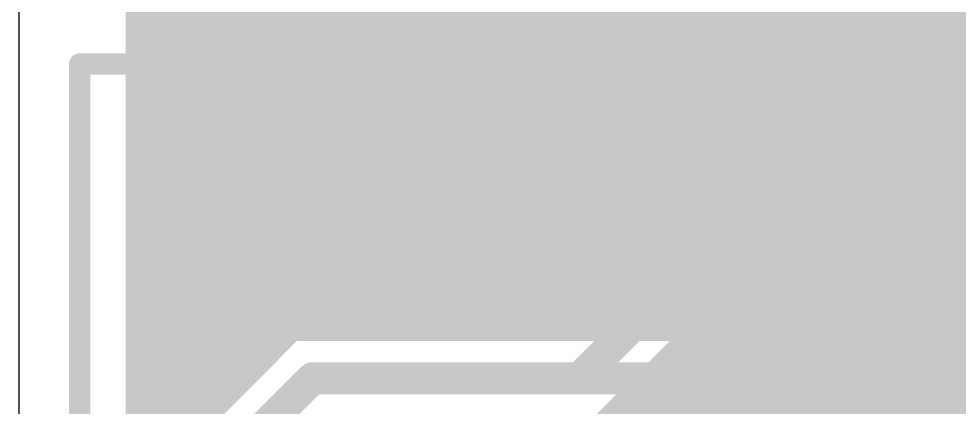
# Model space of a CAD drawing. Extents: x 0 to 39.3, y -1.1 to 59.5.
# Drawn here: x 0 to 8.94, y 36.05 to 39.74 of the extents above; entities that cross this region are included whole.
import ezdxf

# ---------------------------------------------------------------- set-up
doc = ezdxf.new("R2010")
doc.units = 0
for name, color, linetype in [('1', 22, 'CONTINUOUS'), ('16', 175, 'CONTINUOUS'), ('20', 7, 'CONTINUOUS'), ('21', 253, 'CONTINUOUS'), ('51', 253, 'CONTINUOUS')]:
    doc.layers.add(name, color=color, linetype=linetype)

msp = doc.modelspace()

# ---------------------------------------------------------------- linework, layer by layer
at = {"layer": '1'}
for points, const_width in [([(1.2192, 1.2192), (1.2192, 57.5058)], 0.4064), ([(1.2192, 39.8272), (18.2372, 39.8272)], 0.4064), ([(1.2192, 39.4208), (16.0846, 39.4208)], 0.4064), ([(1.2192, 39.0144), (15.3711, 39.0144)], 0.4064), ([(1.2192, 38.608), (15.0374, 38.608)], 0.4064), ([(1.2192, 38.2016), (14.8691, 38.2016)], 0.4064), ([(1.2192, 37.7952), (14.8336, 37.7952)], 0.4064), ([(1.2192, 37.3888), (14.8586, 37.3888)], 0.4064), ([(1.2192, 36.9824), (15.0269, 36.9824)], 0.4064), ([(2.5625, 36.8808), (1.5465, 35.8648)], 0.4064), ([(8.8675, 36.8808), (2.5625, 36.8808)], 0.4064), ([(9.1948, 36.5535), (8.8675, 36.8808)], 0.4064), ([(1.2192, 36.576), (2.2577, 36.576)], 0.4064), ([(1.778, 35.306), (2.794, 36.322)], 0.3048), ([(2.794, 36.322), (8.636, 36.322)], 0.3048), ([(8.636, 36.322), (18.796, 26.162)], 0.3048), ([(1.2192, 36.1696), (1.8513, 36.1696)], 0.4064), ([(1.5465, 35.8648), (1.2192, 35.5375)], 0.4064)]:
    msp.add_lwpolyline(points, dxfattribs=dict(at, const_width=const_width))
for points, const_width in [([(1.2192, 39.9288, 1), (1.2192, 39.7256)], 0.2032), ([(1.2192, 39.5224, 1), (1.2192, 39.3192)], 0.2032), ([(1.2192, 39.116, 1), (1.2192, 38.9128)], 0.2032), ([(1.2192, 38.7096, 1), (1.2192, 38.5064)], 0.2032), ([(1.2192, 38.3032, 1), (1.2192, 38.1)], 0.2032), ([(1.2192, 37.8968, 1), (1.2192, 37.6936)], 0.2032), ([(1.2192, 37.4904, 1), (1.2192, 37.2872)], 0.2032), ([(1.2192, 37.084, 1), (1.2192, 36.8808)], 0.2032), ([(2.5625, 36.9824, 1), (2.5625, 36.7792)], 0.2032), ([(2.6344, 36.809, 1), (2.4907, 36.9526)], 0.2032), ([(8.9393, 36.9526, 1), (8.7956, 36.809)], 0.2032), ([(8.8675, 36.7792, 1), (8.8675, 36.9824)], 0.2032), ([(1.2192, 36.6776, 1), (1.2192, 36.4744)], 0.2032), ([(2.2577, 36.4744, 1), (2.2577, 36.6776)], 0.2032), ([(2.794, 36.3982, 1), (2.794, 36.2458)], 0.1524), ([(2.8479, 36.2681, 1), (2.7401, 36.3759)], 0.1524), ([(8.6899, 36.3759, 1), (8.5821, 36.2681)], 0.1524), ([(8.636, 36.2458, 1), (8.636, 36.3982)], 0.1524), ([(1.2192, 36.2712, 1), (1.2192, 36.068)], 0.2032), ([(1.8513, 36.068, 1), (1.8513, 36.2712)], 0.2032), ([(1.6184, 35.793, 1), (1.4747, 35.9366)], 0.2032)]:
    msp.add_lwpolyline(points, format="xyb", dxfattribs=dict(at, const_width=const_width))
at = {"layer": '16'}
for points, const_width in [([(1.2192, 1.2192), (1.2192, 57.5058)], 0.4064), ([(12.6746, 44.4529), (5.1025, 36.8808)], 0.4064), ([(5.334, 36.322), (13.462, 44.45)], 0.3048), ([(5.8928, 36.0905), (13.1951, 43.3929)], 0.4064), ([(1.2192, 39.8272), (8.0489, 39.8272)], 0.4064), ([(1.2192, 39.4208), (7.6425, 39.4208)], 0.4064), ([(1.2192, 39.0144), (7.2361, 39.0144)], 0.4064), ([(8.8167, 39.0144), (15.3711, 39.0144)], 0.4064), ([(1.2192, 38.608), (6.8297, 38.608)], 0.4064), ([(8.4103, 38.608), (15.0374, 38.608)], 0.4064), ([(1.2192, 38.2016), (6.4233, 38.2016)], 0.4064), ([(8.0039, 38.2016), (14.8691, 38.2016)], 0.4064), ([(1.2192, 37.7952), (6.0169, 37.7952)], 0.4064), ([(7.5975, 37.7952), (14.8336, 37.7952)], 0.4064), ([(1.2192, 37.3888), (5.6105, 37.3888)], 0.4064), ([(7.1911, 37.3888), (14.8586, 37.3888)], 0.4064), ([(1.2192, 36.9824), (5.2041, 36.9824)], 0.4064), ([(6.7847, 36.9824), (15.0269, 36.9824)], 0.4064), ([(2.5625, 36.8808), (1.5465, 35.8648)], 0.4064), ([(5.1025, 36.8808), (2.5625, 36.8808)], 0.4064), ([(1.2192, 36.576), (2.2577, 36.576)], 0.4064), ([(6.3783, 36.576), (15.3457, 36.576)], 0.4064), ([(1.778, 35.306), (2.794, 36.322)], 0.3048), ([(2.794, 36.322), (5.334, 36.322)], 0.3048), ([(1.2192, 36.1696), (1.8513, 36.1696)], 0.4064), ([(5.9719, 36.1696), (16.0232, 36.1696)], 0.4064), ([(5.5655, 35.7632), (5.8928, 36.0905)], 0.4064), ([(1.5465, 35.8648), (1.2192, 35.5375)], 0.4064)]:
    msp.add_lwpolyline(points, dxfattribs=dict(at, const_width=const_width))
for points, const_width in [([(1.2192, 39.9288, 1), (1.2192, 39.7256)], 0.2032), ([(8.0489, 39.7256, 1), (8.0489, 39.9288)], 0.2032), ([(1.2192, 39.5224, 1), (1.2192, 39.3192)], 0.2032), ([(7.6425, 39.3192, 1), (7.6425, 39.5224)], 0.2032), ([(1.2192, 39.116, 1), (1.2192, 38.9128)], 0.2032), ([(7.2361, 38.9128, 1), (7.2361, 39.116)], 0.2032), ([(8.8167, 39.116, 1), (8.8167, 38.9128)], 0.2032), ([(1.2192, 38.7096, 1), (1.2192, 38.5064)], 0.2032), ([(6.8297, 38.5064, 1), (6.8297, 38.7096)], 0.2032), ([(8.4103, 38.7096, 1), (8.4103, 38.5064)], 0.2032), ([(1.2192, 38.3032, 1), (1.2192, 38.1)], 0.2032), ([(6.4233, 38.1, 1), (6.4233, 38.3032)], 0.2032), ([(8.0039, 38.3032, 1), (8.0039, 38.1)], 0.2032), ([(1.2192, 37.8968, 1), (1.2192, 37.6936)], 0.2032), ([(6.0169, 37.6936, 1), (6.0169, 37.8968)], 0.2032), ([(7.5975, 37.8968, 1), (7.5975, 37.6936)], 0.2032), ([(1.2192, 37.4904, 1), (1.2192, 37.2872)], 0.2032), ([(5.6105, 37.2872, 1), (5.6105, 37.4904)], 0.2032), ([(7.1911, 37.4904, 1), (7.1911, 37.2872)], 0.2032), ([(1.2192, 37.084, 1), (1.2192, 36.8808)], 0.2032), ([(5.2041, 36.8808, 1), (5.2041, 37.084)], 0.2032), ([(6.7847, 37.084, 1), (6.7847, 36.8808)], 0.2032), ([(2.5625, 36.9824, 1), (2.5625, 36.7792)], 0.2032), ([(2.6344, 36.809, 1), (2.4907, 36.9526)], 0.2032), ([(5.0307, 36.9526, 1), (5.1744, 36.809)], 0.2032), ([(5.1025, 36.7792, 1), (5.1025, 36.9824)], 0.2032), ([(1.2192, 36.6776, 1), (1.2192, 36.4744)], 0.2032), ([(2.2577, 36.4744, 1), (2.2577, 36.6776)], 0.2032), ([(6.3783, 36.6776, 1), (6.3783, 36.4744)], 0.2032), ([(2.794, 36.3982, 1), (2.794, 36.2458)], 0.1524), ([(2.8479, 36.2681, 1), (2.7401, 36.3759)], 0.1524), ([(5.2801, 36.3759, 1), (5.3879, 36.2681)], 0.1524), ([(5.334, 36.2458, 1), (5.334, 36.3982)], 0.1524), ([(1.2192, 36.2712, 1), (1.2192, 36.068)], 0.2032), ([(1.8513, 36.068, 1), (1.8513, 36.2712)], 0.2032), ([(5.9719, 36.2712, 1), (5.9719, 36.068)], 0.2032), ([(5.821, 36.1624, 1), (5.9646, 36.0187)], 0.2032), ([(5.9646, 36.0187, 1), (5.821, 36.1624)], 0.2032), ([(1.6184, 35.793, 1), (1.4747, 35.9366)], 0.2032)]:
    msp.add_lwpolyline(points, format="xyb", dxfattribs=dict(at, const_width=const_width))
at = {"layer": '20'}
msp.add_line((0, 58.725), (0, 0), dxfattribs=at)
at = {"layer": '21', "const_width": 0.2032}
for points in [[(0.58, 31.41), (0.58, 39.31)], [(0.58, 39.31), (9.48, 39.31)]]:
    msp.add_lwpolyline(points, dxfattribs=at)
at = {"layer": '21', "const_width": 0.1016}
for points in [[(0.6308, 39.31, 1), (0.5292, 39.31)], [(0.58, 39.3608, 1), (0.58, 39.2592)]]:
    msp.add_lwpolyline(points, format="xyb", dxfattribs=at)
at = {"layer": '51', "const_width": 0.2032}
for points in [[(1.68, 38.21), (8.48, 38.21)], [(1.68, 38.21), (1.68, 31.41)], [(8.48, 38.21), (8.48, 20.21)]]:
    msp.add_lwpolyline(points, dxfattribs=at)
at = {"layer": '51', "const_width": 0.1016}
for points in [[(1.68, 38.2608, 1), (1.68, 38.1592)], [(1.7308, 38.21, 1), (1.6292, 38.21)], [(8.5308, 38.21, 1), (8.4292, 38.21)], [(8.48, 38.1592, 1), (8.48, 38.2608)]]:
    msp.add_lwpolyline(points, format="xyb", dxfattribs=at)

doc.saveas('drawing.dxf')
